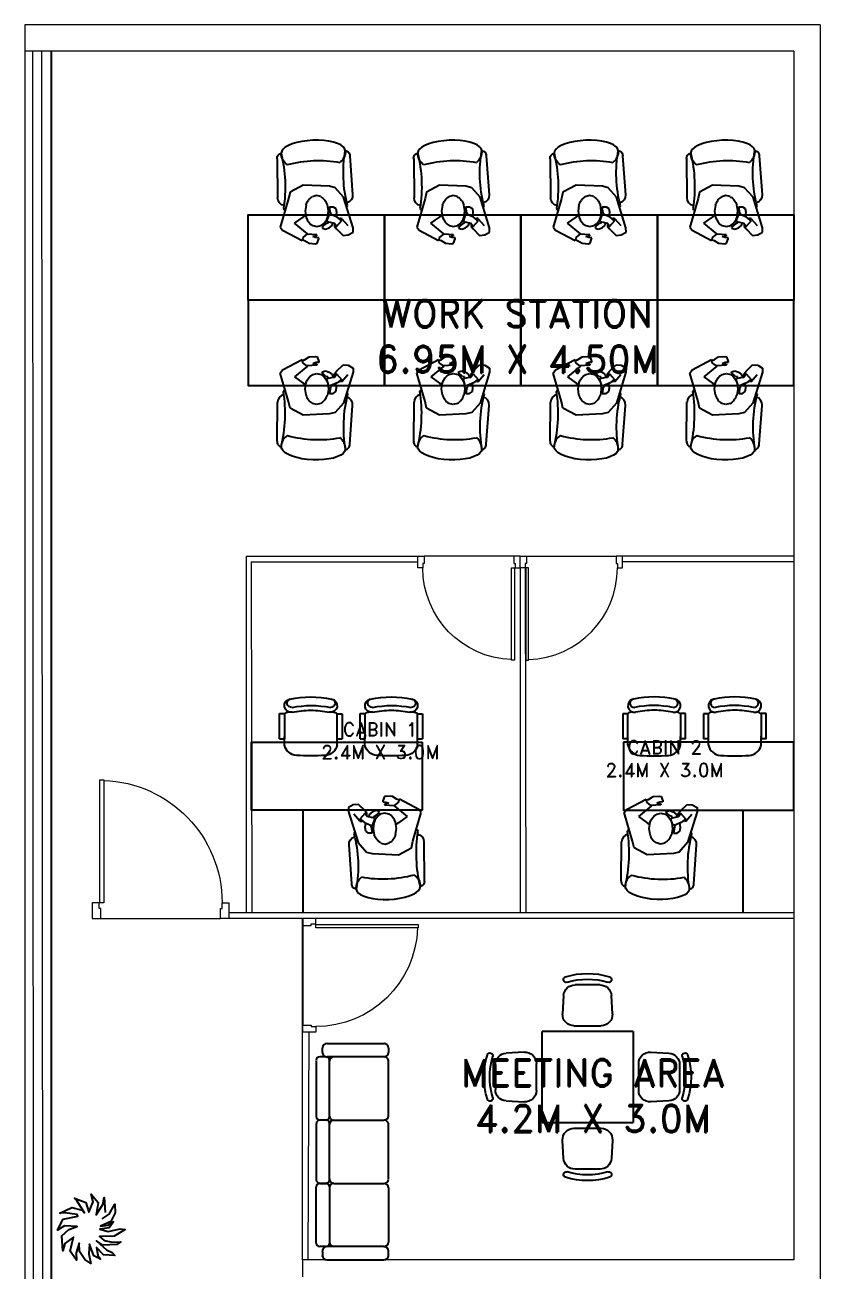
# Model space of a CAD drawing. Header units: inches. Extents: x -605 to 2991212, y -2872845 to 0.
# Drawn here: x 2577612 to 2584604, y -2238706 to -2227764 of the extents above; entities that cross this region are included whole.
import ezdxf

# ---------------------------------------------------------------- set-up
doc = ezdxf.new("R2010")
doc.units = ezdxf.units.IN
doc.header["$LTSCALE"] = 600
doc.header["$MEASUREMENT"] = 0
for name, color, linetype in [('50 - FURNITURE', 47, 'Continuous'), ('CAY', 94, 'Continuous'), ('see level', 2, 'Continuous'), ('SnT-DIMENSION', 7, 'Continuous')]:
    doc.layers.add(name, color=color, linetype=linetype)
doc.layers.add('FURNITURE', color=23, linetype='Continuous', lineweight=9)
doc.layers.add('PV_MASONRY', color=10, linetype='Continuous', lineweight=0)
doc.styles.add('ROMAND', font='romand.shx')

# ---------------------------------------------------------------- blocks, each defined once
blk = doc.blocks.new('door1')
at = {"layer": 'FURNITURE', "ltscale": 10}
blk.add_line((-29102.45, -2427.68), (-29134.02, -2427.68), dxfattribs=at)
for points in [[(-29103.25, -2391.1), (-29103.25, -2423.54), (-29102.22, -2423.54), (-29102.22, -2391.1)], [(-29134.02, -2425.03), (-29134.47, -2425.03), (-29134.47, -2423.52), (-29136.24, -2423.52), (-29136.24, -2427.68), (-29134.02, -2427.68)], [(-29102.45, -2425.03), (-29102.01, -2425.03), (-29102.01, -2423.52), (-29100.24, -2423.52), (-29100.24, -2427.68), (-29102.45, -2427.68)]]:
    blk.add_lwpolyline(points, close=True, dxfattribs=at)
blk.add_arc((-29102.22, -2423.52), 32.24, 91.8346, 180, dxfattribs=at)
blk = doc.blocks.new('SF 33')
at = {"layer": '50 - FURNITURE', "linetype": 'Continuous'}
for p, q in [((765749, 334713), (765762, 334749)), ((765811, 334773), (766286, 334607)), ((765673, 334665), (765511, 334199)), ((765764, 334666), (765713, 334684)), ((766248, 334497), (765773, 334663)), ((765620, 334161), (765783, 334627)), ((766310, 334558), (766297, 334521)), ((766113, 333997), (766270, 334449)), ((765491, 334140), (765328, 333674)), ((765438, 333635), (765601, 334102)), ((765582, 334141), (765531, 334159)), ((765647, 334119), (766063, 333973)), ((765930, 333472), (766088, 333923)), ((765145, 333149), (765308, 333615)), ((765418, 333577), (765255, 333110)), ((765399, 333616), (765347, 333634)), ((765347, 333634), (765399, 333616)), ((765465, 333593), (765881, 333448)), ((765905, 333398), (765747, 332947)), ((765215, 333091), (765164, 333109)), ((765169, 333053), (765161, 333028)), ((765173, 333065), (765169, 333053)), ((765698, 332923), (765223, 333089)), ((765184, 332979), (765659, 332813)), ((765709, 332837), (765722, 332874))]:
    blk.add_line(p, q, dxfattribs=at)
for centre, radius, start, end in [((765798, 334737), 38.7, 70.7445, 160.7445), ((765703, 334655), 31, 70.7445, 160.7445), ((765785, 334700), 38.7, 160.7445, 250.7445), ((765754, 334637), 31, 340.7445, 70.7445), ((765817, 334607), 38.7, 70.7445, 160.7445), ((766260, 334534), 38.7, 250.7445, 340.7445), ((766273, 334571), 38.7, 340.7445, 70.7445), ((766234, 334461), 38.7, 340.7445, 70.7445), ((765540, 334189), 31, 160.7445, 250.7445), ((765521, 334130), 31, 70.7445, 160.7445), ((765591, 334171), 31, 250.7445, 340.7445), ((765572, 334112), 31, 340.7445, 70.7445), ((765635, 334082), 38.7, 70.7445, 160.7445), ((765659, 334155), 38.7, 160.7445, 250.7445), ((766076, 334010), 38.7, 250.7445, 340.7445), ((766052, 333936), 38.7, 340.7445, 70.7445), ((765358, 333663), 31, 160.7445, 250.7445), ((765337, 333605), 31, 70.7515, 160.7515), ((765409, 333646), 31, 250.7445, 340.7445), ((765388, 333587), 31, 340.7515, 70.7515), ((765452, 333557), 38.7, 70.7515, 160.7515), ((765477, 333630), 38.7, 160.7445, 250.7445), ((765894, 333484), 38.7, 250.7445, 340.7445), ((765868, 333411), 38.7, 340.7515, 70.7515), ((765174, 333139), 31, 160.7515, 250.7515), ((765226, 333121), 31, 250.7515, 340.7515), ((765294, 333105), 38.7, 160.7515, 250.7515), ((765197, 333016), 38.7, 160.7515, 250.7515), ((765210, 333052), 38.7, 70.7515, 160.7515), ((765711, 332960), 38.7, 250.7515, 340.7515), ((765685, 332886), 38.7, 340.7515, 70.7515), ((765672, 332850), 38.7, 250.7515, 340.7515)]:
    blk.add_arc(centre, radius, start, end, dxfattribs=at)
blk = doc.blocks.new('table-5')
at = {"color": 0, "linetype": 'ByBlock'}
for p, q in [((-0.51, 0.41), (-0.29, 0.41)), ((-0.619, 0.156), (-0.61, 0.316)), ((-0.19, 0.316), (-0.181, 0.156)), ((0, 0), (-0.8, 0)), ((-0.8, -0.8), (-0.8, 0)), ((-0.281, 0.05), (-0.519, 0.05)), ((0, 0), (0, -0.8)), ((-1.116, -0.19), (-0.956, -0.181)), ((0.316, -0.19), (0.156, -0.181)), ((-1.21, -0.51), (-1.21, -0.29)), ((-0.85, -0.281), (-0.85, -0.519)), ((0.05, -0.281), (0.05, -0.519)), ((0.41, -0.51), (0.41, -0.29)), ((-0.956, -0.619), (-1.116, -0.61)), ((0.156, -0.619), (0.316, -0.61)), ((-0.8, -0.8), (0, -0.8)), ((-0.281, -0.85), (-0.519, -0.85)), ((-0.619, -0.956), (-0.61, -1.116)), ((-0.19, -1.116), (-0.181, -0.956)), ((-0.51, -1.21), (-0.29, -1.21))]:
    blk.add_line(p, q, dxfattribs=at)
for centre, radius, start, end in [((-0.587, 0.457), 0.025, 107.3656, 287.3656), ((-0.4, -0.14), 0.65, 72.6344, 107.3656), ((-0.4, -0.14), 0.6, 72.6344, 107.3656), ((-0.213, 0.457), 0.025, 252.6344, 72.6344), ((-0.51, 0.31), 0.1, 90, 176.8202), ((-0.29, 0.31), 0.1, 3.1798, 90), ((-0.519, 0.15), 0.1, 176.8202, 270), ((-0.281, 0.15), 0.1, 270, 3.1798), ((-0.66, -0.4), 0.65, 162.6344, 197.3656), ((-1.257, -0.213), 0.025, 342.6344, 162.6344), ((-1.11, -0.29), 0.1, 93.1798, 180), ((-0.95, -0.281), 0.1, 0, 93.1798), ((0.15, -0.281), 0.1, 86.8202, 180), ((0.31, -0.29), 0.1, 360, 86.8202), ((0.457, -0.213), 0.025, 17.3656, 197.3656), ((-0.14, -0.4), 0.65, 342.6344, 17.3656), ((-0.66, -0.4), 0.6, 162.6344, 197.3656), ((-0.14, -0.4), 0.6, 342.6344, 17.3656), ((-1.11, -0.51), 0.1, 180, 266.8202), ((-0.95, -0.519), 0.1, 266.8202, 0), ((0.15, -0.519), 0.1, 180, 273.1798), ((0.31, -0.51), 0.1, 273.1798, 0), ((-1.257, -0.587), 0.025, 197.3656, 17.3656), ((0.457, -0.587), 0.025, 162.6344, 342.6344), ((-0.519, -0.95), 0.1, 90, 183.1798), ((-0.281, -0.95), 0.1, 356.8202, 90), ((-0.51, -1.11), 0.1, 183.1798, 270), ((-0.29, -1.11), 0.1, 270, 356.8202), ((-0.587, -1.257), 0.025, 72.6344, 252.6344), ((-0.4, -0.66), 0.65, 252.6344, 287.3656), ((-0.4, -0.66), 0.6, 252.6344, 287.3656), ((-0.213, -1.257), 0.025, 287.3656, 107.3656)]:
    blk.add_arc(centre, radius, start, end, dxfattribs=at)
blk = doc.blocks.new('560-sitting-p03')
for p, q in [((0.054, 0.079), (-0.261, 0.103)), ((-0.518, -0.026, 0.001), (-0.469, 0.017, 0.001)), ((-0.455, 0.016, 0.001), (-0.511, 0.064, 0.001)), ((-0.473, 0.015, 0.001), (-0.444, -0.022, 0.001)), ((-0.469, 0.017, 0.001), (-0.455, 0.016, 0.001)), ((-0.451, 0.003, 0.001), (-0.458, -0.005, 0.001)), ((-0.455, 0.016, 0.001), (-0.451, 0.003, 0.001)), ((-0.364, 0.053), (-0.36, 0.059)), ((-0.36, 0.059), (-0.352, 0.063)), ((0.096, 0.043), (0.113, 0.038)), ((0.113, 0.038), (0.128, 0.026)), ((0.128, 0.026), (0.142, 0.006)), ((0.142, 0.006), (0.154, -0.02)), ((-0.518, -0.042, 0.001), (-0.518, -0.026, 0.001)), ((-0.499, -0.038, 0.001), (-0.517, -0.025, 0.001)), ((-0.482, -0.092, 0.001), (-0.489, -0.054, 0.001)), ((-0.444, -0.022, 0.001), (-0.419, -0.079, 0.001)), ((-0.438, -0.032, 0.001), (-0.44, -0.032, 0.001)), ((-0.402, -0.027, 0.001), (-0.438, -0.032, 0.001)), ((-0.419, -0.079, 0.001), (-0.423, -0.09, 0.001)), ((-0.422, -0.071, 0.001), (-0.415, -0.069, 0.001)), ((-0.415, -0.069, 0.001), (-0.408, -0.077, 0.001)), ((-0.415, -0.095, 0.001), (-0.393, -0.093, 0.001)), ((-0.408, -0.077, 0.001), (-0.358, -0.085, 0.001)), ((-0.373, -0.032, 0.001), (-0.402, -0.027, 0.001)), ((-0.402, -0.094), (-0.4, -0.078)), ((-0.393, -0.093, 0.001), (-0.344, -0.101, 0.001)), ((-0.392, -0.029), (-0.392, -0.029)), ((-0.358, -0.054, 0.001), (-0.373, -0.032, 0.001)), ((-0.358, -0.085, 0.001), (-0.358, -0.054, 0.001)), ((0.154, -0.02), (0.165, -0.053)), ((0.165, -0.053), (0.172, -0.09)), ((0.172, -0.09), (0.178, -0.131)), ((-0.269, -0.189, 0.001), (-0.278, -0.223, 0.001)), ((-0.277, -0.154, 0.001), (-0.269, -0.189, 0.001)), ((0.178, -0.131), (0.18, -0.175)), ((0.18, -0.175), (0.179, -0.22)), ((-0.607, -0.3, 0.001), (-0.626, -0.303, 0.001)), ((-0.581, -0.266, 0.001), (-0.607, -0.3, 0.001)), ((-0.396, -0.281, 0.001), (-0.427, -0.276, 0.001)), ((-0.347, -0.274, 0.001), (-0.396, -0.281, 0.001)), ((0.176, -0.265), (0.17, -0.309)), ((0.179, -0.22), (0.176, -0.265)), ((0.15, -0.386), (0.137, -0.418)), ((0.161, -0.35), (0.15, -0.386)), ((0.17, -0.309), (0.161, -0.35)), ((-0.382, -0.452), (-0.39, -0.44)), ((-0.374, -0.456), (-0.382, -0.452)), ((0.09, -0.472), (0.074, -0.476)), ((0.107, -0.461), (0.09, -0.472)), ((0.123, -0.443), (0.107, -0.461)), ((0.137, -0.418), (0.123, -0.443)), ((0.028, -0.508), (-0.287, -0.505))]:
    blk.add_line(p, q)
for centre, radius, start, end in [((-0.268, 0.042), 0.0613, 83.9466, 166.6044), ((-0.083, 1.079), 1.051, 255.1921, 279.8309), ((0.091, -0.073), 0.117, 87.1699, 140.9803), ((0.057, 0.04), 0.0394, 4.1601, 94.7343), ((-0.952, -0.171), 0.968, 344.8311, 10.1919), ((-0.384, -0.225, 0.001), 0.13, 52.2535, 71.8241), ((-0.367, -0.202, 0.001), 0.101, 28.0228, 52.2535), ((-0.383, -0.15, 0.001), 0.13, 286.2211, 305.7918), ((-0.366, -0.173, 0.001), 0.101, 305.7918, 330.0225), ((-0.198, -1.572), 1.129, 76.0579, 98.9651), ((-0.289, -0.443), 0.0613, 188.4186, 271.0764), ((0.074, -0.367), 0.109, 211.9555, 269.936), ((0.035, -0.469), 0.0394, 260.2887, 350.8629)]:
    blk.add_arc(centre, radius, start, end)
for points, invisible_edges in [([(-0.587, 0.069, 0.001), (-0.563, 0.108, 0.001), (-0.529, 0.107, 0.001)], 12), ([(-0.529, 0.107, 0.001), (-0.28, 0.03, 0.001), (-0.204, -0.038, 0.001)], 12), ([(-0.499, -0.038, 0.001), (-0.59, 0.027, 0.001), (-0.587, 0.069, 0.001)], 13), ([(-0.499, -0.038, 0.001), (-0.537, -0.026, 0.001), (-0.59, 0.027, 0.001)], 13), ([(-0.491, -0.043, 0.001), (-0.499, -0.038, 0.001), (-0.587, 0.069, 0.001)], 14), ([(-0.54, -0.117, 0.001), (-0.529, -0.087, 0.001), (-0.51, -0.063, 0.001)], 12), ([(-0.492, -0.096, 0.001), (-0.532, -0.141, 0.001), (-0.54, -0.117, 0.001)], 13), ([(-0.499, -0.038, 0.001), (-0.518, -0.042, 0.001), (-0.537, -0.026, 0.001)], 13), ([(-0.492, -0.096, 0.001), (-0.525, -0.143, 0.001), (-0.532, -0.141, 0.001)], 13), ([(-0.492, -0.096, 0.001), (-0.496, -0.112, 0.001), (-0.525, -0.143, 0.001)], 12), ([(-0.499, -0.038, 0.001), (-0.505, -0.042, 0.001), (-0.518, -0.042, 0.001)], 12), ([(-0.423, -0.09, 0.001), (-0.51, -0.063, 0.001), (-0.489, -0.054, 0.001)], 13), ([(-0.482, -0.092, 0.001), (-0.492, -0.096, 0.001), (-0.51, -0.063, 0.001)], 14), ([(-0.423, -0.09, 0.001), (-0.489, -0.054, 0.001), (-0.491, -0.043, 0.001)], 13), ([(-0.423, -0.09, 0.001), (-0.48, -0.103, 0.001), (-0.482, -0.092, 0.001)], 13), ([(-0.482, -0.119, 0.001), (-0.461, -0.106, 0.001), (-0.439, -0.098, 0.001)], 12), ([(-0.423, -0.09, 0.001), (-0.471, -0.105, 0.001), (-0.48, -0.103, 0.001)], 12), ([(-0.442, -0.298, 0.001), (-0.427, -0.276, 0.001), (-0.204, -0.038, 0.001)], 14), ([(-0.427, -0.276, 0.001), (-0.439, -0.098, 0.001), (-0.415, -0.095, 0.001)], 13), ([(-0.415, -0.095, 0.001), (-0.423, -0.09, 0.001), (-0.204, -0.038, 0.001)], 14), ([(-0.204, -0.038, 0.001), (-0.193, -0.084, 0.001), (-0.183, -0.298, 0.001)], 12), ([(-0.631, -0.285, 0.001), (-0.658, -0.198, 0.001), (-0.654, -0.184, 0.001)], 13), ([(-0.631, -0.285, 0.001), (-0.655, -0.248, 0.001), (-0.658, -0.198, 0.001)], 12), ([(-0.654, -0.184, 0.001), (-0.618, -0.171, 0.001), (-0.61, -0.17, 0.001)], 12), ([(-0.654, -0.184, 0.001), (-0.61, -0.17, 0.001), (-0.608, -0.195, 0.001)], 13), ([(-0.608, -0.195, 0.001), (-0.599, -0.218, 0.001), (-0.581, -0.266, 0.001)], 14), ([(-0.599, -0.218, 0.001), (-0.595, -0.187, 0.001), (-0.586, -0.185, 0.001)], 12), ([(-0.599, -0.218, 0.001), (-0.586, -0.185, 0.001), (-0.581, -0.266, 0.001)], 13), ([(-0.512, -0.219, 0.001), (-0.52, -0.185, 0.001), (-0.511, -0.15, 0.001)], 12), ([(-0.511, -0.15, 0.001), (-0.498, -0.133, 0.001), (-0.482, -0.119, 0.001)], 12), ([(-0.55, -0.463, 0.001), (-0.626, -0.303, 0.001), (-0.631, -0.285, 0.001)], 13), ([(-0.581, -0.266, 0.001), (-0.578, -0.262, 0.001), (-0.492, -0.368, 0.001)], 12), ([(-0.55, -0.463, 0.001), (-0.492, -0.368, 0.001), (-0.442, -0.298, 0.001)], 13), ([(-0.427, -0.276, 0.001), (-0.5, -0.237, 0.001), (-0.512, -0.219, 0.001)], 13), ([(-0.427, -0.276, 0.001), (-0.485, -0.252, 0.001), (-0.5, -0.237, 0.001)], 13), ([(-0.427, -0.276, 0.001), (-0.466, -0.264, 0.001), (-0.485, -0.252, 0.001)], 13), ([(-0.427, -0.276, 0.001), (-0.446, -0.273, 0.001), (-0.466, -0.264, 0.001)], 12), ([(-0.183, -0.298, 0.001), (-0.24, -0.404, 0.001), (-0.292, -0.415, 0.001)], 12), ([(-0.55, -0.463, 0.001), (-0.633, -0.305, 0.001), (-0.626, -0.303, 0.001)], 12), ([(-0.292, -0.415, 0.001), (-0.524, -0.482, 0.001), (-0.55, -0.463, 0.001)], 12)]:
    blk.add_3dface(points, dxfattribs=dict(invisible_edges=invisible_edges))
blk = doc.blocks.new('CH3')
at = {"layer": '50 - FURNITURE'}
for p, q in [((-259, 349), (-259, 141)), ((-218, 349), (-259, 349)), ((-218, 142), (-218, 349)), ((259, 350), (218, 350)), ((218, 350), (218, 142)), ((259, 142), (259, 350)), ((-218, 89), (-218, 163)), ((218, 87), (218, 162))]:
    blk.add_line(p, q, dxfattribs=at)
at = {"layer": '50 - FURNITURE', "linetype": 'Continuous'}
for p, q in [((-218, 141), (-259, 141)), ((259, 142), (218, 142))]:
    blk.add_line(p, q, dxfattribs=at)
for centre, radius, start, end in [((-163, 416), 55.3, 99.8988, 279.7522), ((-166, 436), 35.2, 94.9128, 274.9128), ((0, -348), 836, 78.0899, 101.9101), ((-4, -349), 766, 78.0112, 101.9888), ((163, 416), 55.3, 260.2478, 80.1012), ((159, 437), 36.2, 265.0872, 70.3213), ((18, -535), 913, 91.1567, 100.8714), ((-18, -535), 913, 79.1286, 88.8433), ((-111, 115), 111, 193.2566, 265.9234), ((0, 1666), 1666, 265.9234, 274.0766), ((111, 115), 111, 274.0766, 345.8334)]:
    blk.add_arc(centre, radius, start, end, dxfattribs=at)
at = {"layer": '50 - FURNITURE'}
for centre, start, end in [((-181, 309), 90.7226, 132.8382), ((180, 309), 47.1618, 87.5717)]:
    blk.add_arc(centre, 54.9, start, end, dxfattribs=at)
blk = doc.blocks.new('Archi.Space.tree5413')
at = {"layer": 'CAY'}
blk.add_lwpolyline([(145.517, 88.324), (145.717, 88.02), (146.157, 87.772), (145.771, 87.753), (145.397, 87.943), (145.198, 88.401), (145.238, 88.077), (145.384, 87.829), (145.118, 88.02), (145.064, 88.42), (144.958, 88.058), (145.078, 87.525), (145.051, 87.315), (144.758, 87.791), (144.744, 88.439), (144.558, 88.229), (144.491, 87.867), (144.505, 87.505), (144.385, 87.677), (144.358, 88.286), (144.545, 88.572), (144.145, 88.134), (144.038, 87.886), (143.905, 87.772), (143.932, 88.267), (144.251, 88.572), (143.918, 88.515), (143.745, 88.401), (143.892, 88.686), (144.398, 88.877), (143.972, 88.915), (143.558, 88.819), (143.732, 89.086), (144.078, 89.315), (144.438, 89.334), (144.025, 89.467), (143.692, 89.448), (144.091, 89.734), (144.705, 89.581), (144.425, 89.962), (144.105, 90.057), (144.771, 90.095), (145.038, 89.791), (145.184, 89.429), (145.211, 89.981), (145.011, 90.286), (145.504, 90.038), (145.637, 89.391), (145.704, 89.429), (145.784, 89.962), (145.757, 90.191), (146.011, 89.657), (145.891, 89.2), (145.771, 89.105), (146.33, 89.448), (146.424, 89.543), (146.237, 89.048), (145.811, 88.915), (146.264, 88.724), (146.597, 88.8), (146.237, 88.496), (145.691, 88.591), (146.144, 88.286), (146.45, 88.229), (145.797, 88.191)], dxfattribs=at)
blk = doc.blocks.new('gf')
at = {"color": 1, "linetype": 'ByBlock'}
blk.add_line((2742993, -1694298), (2742993, -1707853), dxfattribs=at)
at = {"layer": '50 - FURNITURE'}
for p, q in [((2745206, -1700970), (2745206, -1701870)), ((2749075, -1700970), (2749075, -1701870))]:
    blk.add_line(p, q, dxfattribs=at)
for points in [[(2744725, -1696486), (2744725, -1695736), (2745925, -1695736), (2745925, -1696486), (2744725, -1696486)], [(2745925, -1696486), (2745925, -1695736), (2747125, -1695736), (2747125, -1696486), (2745925, -1696486)], [(2747125, -1696486), (2747125, -1695736), (2748325, -1695736), (2748325, -1696486), (2747125, -1696486)], [(2748325, -1696486), (2748325, -1695736), (2749525, -1695736), (2749525, -1696486), (2748325, -1696486)], [(2744725, -1696486), (2744725, -1697236), (2745925, -1697236), (2745925, -1696486), (2744725, -1696486)], [(2745925, -1696486), (2745925, -1697236), (2747125, -1697236), (2747125, -1696486), (2745925, -1696486)], [(2747125, -1696486), (2747125, -1697236), (2748325, -1697236), (2748325, -1696486), (2747125, -1696486)], [(2748325, -1696486), (2748325, -1697236), (2749525, -1697236), (2749525, -1696486), (2748325, -1696486)], [(2746256, -1700370), (2746256, -1700970), (2744756, -1700970), (2744756, -1700370), (2746256, -1700370)], [(2748025, -1700370), (2748025, -1700970), (2749525, -1700970), (2749525, -1700370), (2748025, -1700370)]]:
    blk.add_lwpolyline(points, dxfattribs=at)
at = {"layer": 'PV_MASONRY'}
for p, q in [((2749755, -1694068), (2742763, -1694068)), ((2749755, -1694068), (2749755, -1723138)), ((2749525, -1694298), (2742993, -1694298)), ((2749525, -1694298), (2749525, -1704920)), ((2749525, -1704920), (2745205, -1704920)), ((2745205, -1704920), (2745205, -1705070))]:
    blk.add_line(p, q, dxfattribs=at)
blk.add_lwpolyline([(2742763, -1694068), (2742763, -1707853)], dxfattribs=at)
at = {"layer": 'see level', "color": 4, "linetype": 'ByBlock', "lineweight": 20}
for p, q in [((2742993, -1694298), (2742763, -1694298)), ((2742830, -1694298), (2742838, -1707853)), ((2742910, -1694298), (2742918, -1707853)), ((2744709, -1698736), (2744709, -1701870)), ((2744709, -1698736), (2746217, -1698736)), ((2749525, -1698736), (2748017, -1698736)), ((2744753, -1698786), (2744758, -1701870)), ((2744753, -1698786), (2746217, -1698786)), ((2747117, -1698840), (2747117, -1701870)), ((2747161, -1698840), (2747167, -1701870)), ((2749525, -1698786), (2748017, -1698786)), ((2745205, -1701870), (2744556, -1701871)), ((2745205, -1701920), (2744556, -1701921)), ((2749525, -1701870), (2745205, -1701870)), ((2749525, -1701920), (2745205, -1701920))]:
    blk.add_line(p, q, dxfattribs=at)
at = {"layer": 'see level', "color": 7, "linetype": 'ByBlock'}
for p, q in [((2744725, -1697236), (2745925, -1697236)), ((2744756, -1700370), (2744756, -1700970))]:
    blk.add_line(p, q, dxfattribs=at)
at = {"layer": 'see level', "color": 4, "linetype": 'ByBlock', "lineweight": 20}
for points in [[(2745205, -1704920), (2745205, -1701920)], [(2745255, -1704920), (2745263, -1702920)]]:
    blk.add_lwpolyline(points, dxfattribs=at)
at = {"linetype": 'ByBlock', "rotation": 19.18705718539515}
blk.add_blockref('SF 33', (2132173, -2270883), dxfattribs=at)
at = {"xscale": 200, "yscale": 200, "zscale": 200, "rotation": 90.00000000000001}
blk.add_blockref('Archi.Space.tree5413', (2761107, -1733663), dxfattribs=at)
at = {"layer": '50 - FURNITURE'}
for name, p, xscale, yscale, zscale, rotation in [('560-sitting-p03', (2745533, -1695277, -1), -1085.257293165425, 1085.257293165425, 1085.257293165425, 269.9014899631502), ('560-sitting-p03', (2746733, -1695277, -1), -1085.257293165425, 1085.257293165425, 1085.257293165425, 269.9014899631502), ('560-sitting-p03', (2747933, -1695277, -1), -1085.257293165425, 1085.257293165425, 1085.257293165425, 269.9014899631502), ('560-sitting-p03', (2749133, -1695277, -1), -1085.257293165425, 1085.257293165425, 1085.257293165425, 269.9014899631502), ('560-sitting-p03', (2745533, -1697695, -1), 1085.257293165425, 1085.257293165425, 1085.257293165425, 270.0987272761305), ('560-sitting-p03', (2746733, -1697695, -1), 1085.257293165425, 1085.257293165425, 1085.257293165425, 270.0987272761305), ('560-sitting-p03', (2747933, -1697695, -1), 1085.257293165425, 1085.257293165425, 1085.257293165425, 270.0987272761305), ('560-sitting-p03', (2749133, -1697695, -1), 1085.257293165425, 1085.257293165425, 1085.257293165425, 270.0987272761305), ('CH3', (2745277, -1700492), -1.0620804563616, 1.0620804563616, 1.0620804563616, 0.05857915622719644), ('CH3', (2745985, -1700492), -1.0620804563616, 1.0620804563616, 1.0620804563616, 0.05857915622719644), ('CH3', (2748296, -1700492), 1.0620804563616, 1.0620804563616, 1.0620804563616, 359.9414208436698), ('CH3', (2749005, -1700492), 1.0620804563616, 1.0620804563616, 1.0620804563616, 359.9414208436698), ('560-sitting-p03', (2745724, -1701558, -1), -1085.257293165425, 1085.257293165425, 1085.257293165425, 89.86993174636304), ('560-sitting-p03', (2748558, -1701558, -1), 1085.257293165425, 1085.257293165425, 1085.257293165425, 270.130068253534), ('table-5', (2747310, -1703714), -1000, 1000, 1000, 90)]:
    blk.add_blockref(name, p, dxfattribs=dict(at, xscale=xscale, yscale=yscale, zscale=zscale, rotation=rotation))
at = {"layer": 'FURNITURE'}
for p, xscale, yscale, zscale, rotation in [((3474623, -1759428), -25.00000000023497, 25.00000000023497, 25.00000000023497, 180), ((2019611, -1759428), 25.00000000023497, 25.00000000023497, 25.00000000023497, 180), ((2812641, -893580), -27.77777777803885, 27.77777777803885, 27.77777777803885, 270)]:
    blk.add_blockref('door1', p, dxfattribs=dict(at, xscale=xscale, yscale=yscale, zscale=zscale, rotation=rotation))
at = {"layer": 'FURNITURE', "xscale": -33.33333333364662, "yscale": 33.33333333364662, "zscale": 33.33333333364662}
blk.add_blockref('door1', (1773348, -1620998), dxfattribs=at)
at = {"layer": 'SnT-DIMENSION', "linetype": 'ByBlock', "attachment_point": 3, "style": 'ROMAND'}
for s, insert, char_height, width in [('\\A1;\\pxqc;WORK STATION\\P6.95M X 4.50M', (2748860, -1696486), 240, 3535.29), ('\\A1;\\pxqc;CABIN 1\\P2.4M X 3.0M', (2746772, -1700199, 0), 120, 1767.65), ('\\A1;\\pxqc;CABIN 2\\P2.4M X 3.0M', (2749271, -1700357), 120, 1767.65), ('\\A1;\\pxqc;MEETING AREA\\P4.2M X 3.0M', (2749525, -1703158), 240, 3535.29)]:
    blk.add_mtext(s, dxfattribs=dict(at, insert=insert, char_height=char_height, width=width))

msp = doc.modelspace()

# ---------------------------------------------------------------- block references
at = {"layer": 'see level', "color": 1, "linetype": 'ByBlock'}
msp.add_blockref('gf', (-165150.8, -533695.8, 0), dxfattribs=at)

doc.saveas('drawing.dxf')
